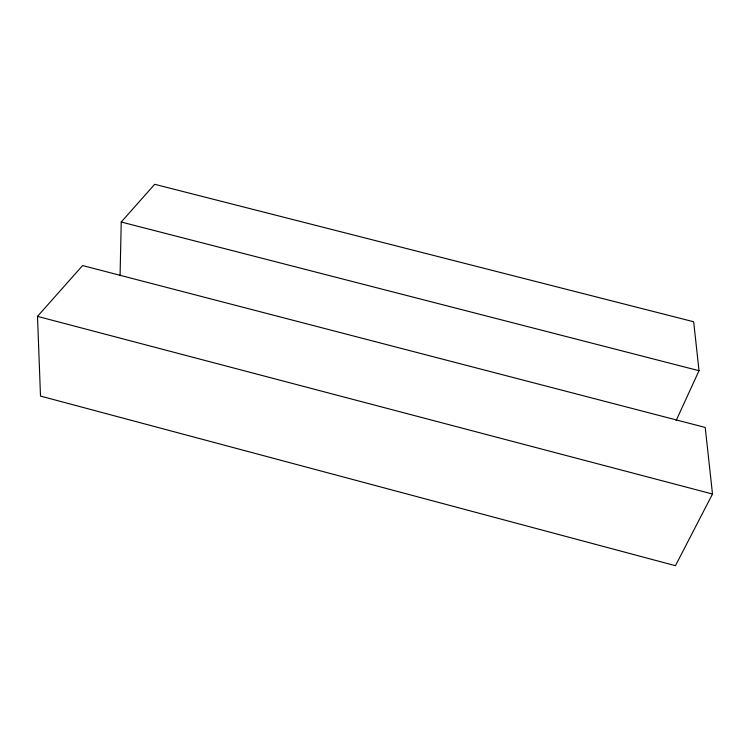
<?xml version="1.0" encoding="UTF-8"?>
<svg xmlns="http://www.w3.org/2000/svg" width="750" height="750" viewBox="0 0 750 750"><rect width="100%" height="100%" fill="white"/><g stroke="black" fill="none" stroke-linecap="round" stroke-linejoin="round"><path stroke-width="1.12" d="M120.075 275.7L121.228 222.019L154.688 184.303L693.666 321.759L699.019 370.706L676.116 420.6M712.5 494.025L675.441 565.697L40.5 396.075L37.5 316.378L82.603 265.556L705.225 427.453L712.5 494.025L37.5 316.378M121.228 222.019L699.019 370.706"/></g></svg>
